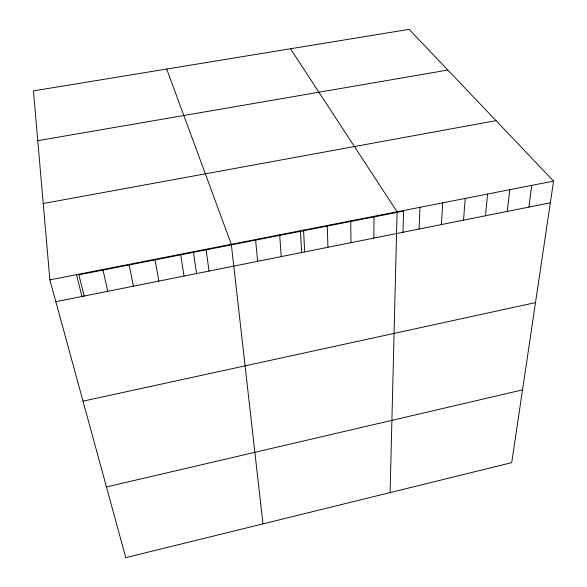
<?xml version="1.0" encoding="UTF-8"?>
<svg xmlns="http://www.w3.org/2000/svg" width="587" height="587" viewBox="0 0 587 587"><rect width="100%" height="100%" fill="white"/><g stroke="black" fill="none" stroke-linecap="round" stroke-linejoin="round"><path stroke-width="0.88" d="M373.868 238.095L374 216.317M390.106 492.588L397.091 211.79L290.492 48.772M402.961 232.577L403.614 211.1L78.893 274.819L84.212 296.347M419.052 229.055L419.998 207.292M441.373 224.586L442.715 202.838M463.517 220.162L465.249 198.421M485.478 215.767L487.592 194.04M507.271 211.408L509.765 189.689M528.894 207.086L531.756 185.375M553.57 181.097L511.71 462.651L125.779 557.65L49.88 279.882L33.43 90.868L409.095 29.35L553.57 181.097L49.88 279.882M106.46 486.946L522.525 389.878M83.024 401.163L535.505 302.606M55.838 301.696L550.342 202.794M43.233 203.513L496.008 120.643M37.766 140.675L447.83 70.036M166.715 69.039L231.315 244.295L262.969 523.883M76.501 274.657L81.938 296.479M102.879 269.484L107.795 291.306M129.023 264.355L133.432 286.177M154.939 259.278L158.85 281.092M180.62 254.237L184.047 276.059M193.461 252.337L196.601 273.858M206.081 249.248L209.023 271.062M255.594 239.533L257.612 261.34M279.676 234.815L281.246 256.614M300.478 231.337L301.659 252.843M303.552 230.133L304.69 251.926M327.23 225.489L327.935 247.274M350.71 220.881L350.997 242.666"/></g></svg>
